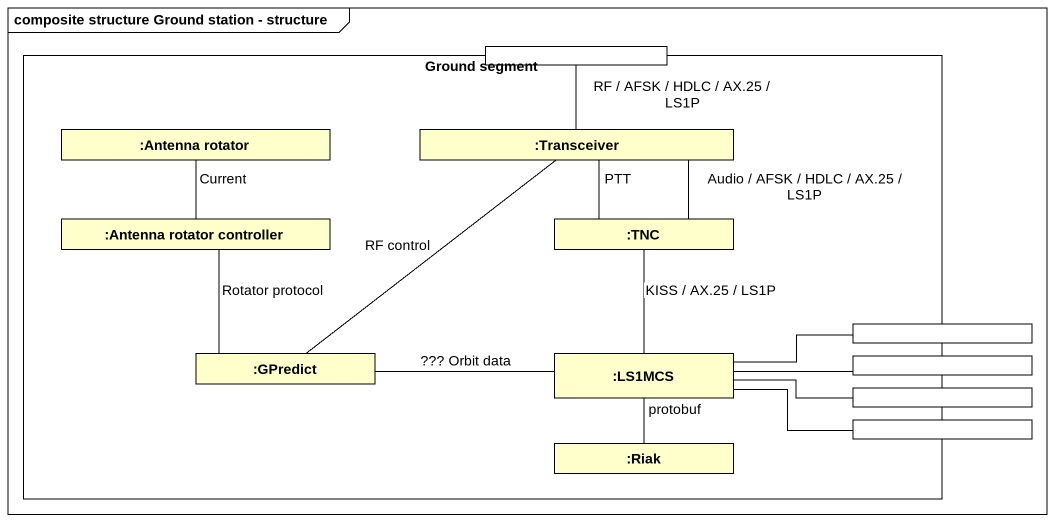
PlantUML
@startuml
mainframe composite structure Ground station - structure
rectangle "Ground segment" as Ground_segment {
  port " " as port1
  rectangle ":Antenna rotator" as Antenna_rotator
  rectangle ":Transceiver" as Transceiver
  rectangle ":Antenna rotator controller" as Antenna_rotator_controller
  rectangle ":TNC" as TNC
  rectangle ":GPredict" as GPredict
  rectangle ":LS1MCS" as LS1MCS
  port " " as port2
  port " " as port3
  port " " as port4
  rectangle ":Riak" as Riak
  port " " as port5
}
Antenna_rotator -- Antenna_rotator_controller : Current
Transceiver -up- port1 : RF / AFSK / HDLC / AX.25 / LS1P
Antenna_rotator_controller -- GPredict : Rotator protocol
TNC -up- Transceiver : Audio / AFSK / HDLC / AX.25 / LS1P
TNC -up- Transceiver : PTT
GPredict -up- Transceiver : RF control
GPredict -right- LS1MCS : ??? Orbit data
LS1MCS -up- TNC : KISS / AX.25 / LS1P
LS1MCS -right- port3
LS1MCS -right- port5
port2 -left- LS1MCS
port4 -left- LS1MCS
Riak -up- LS1MCS : protobuf
@enduml
